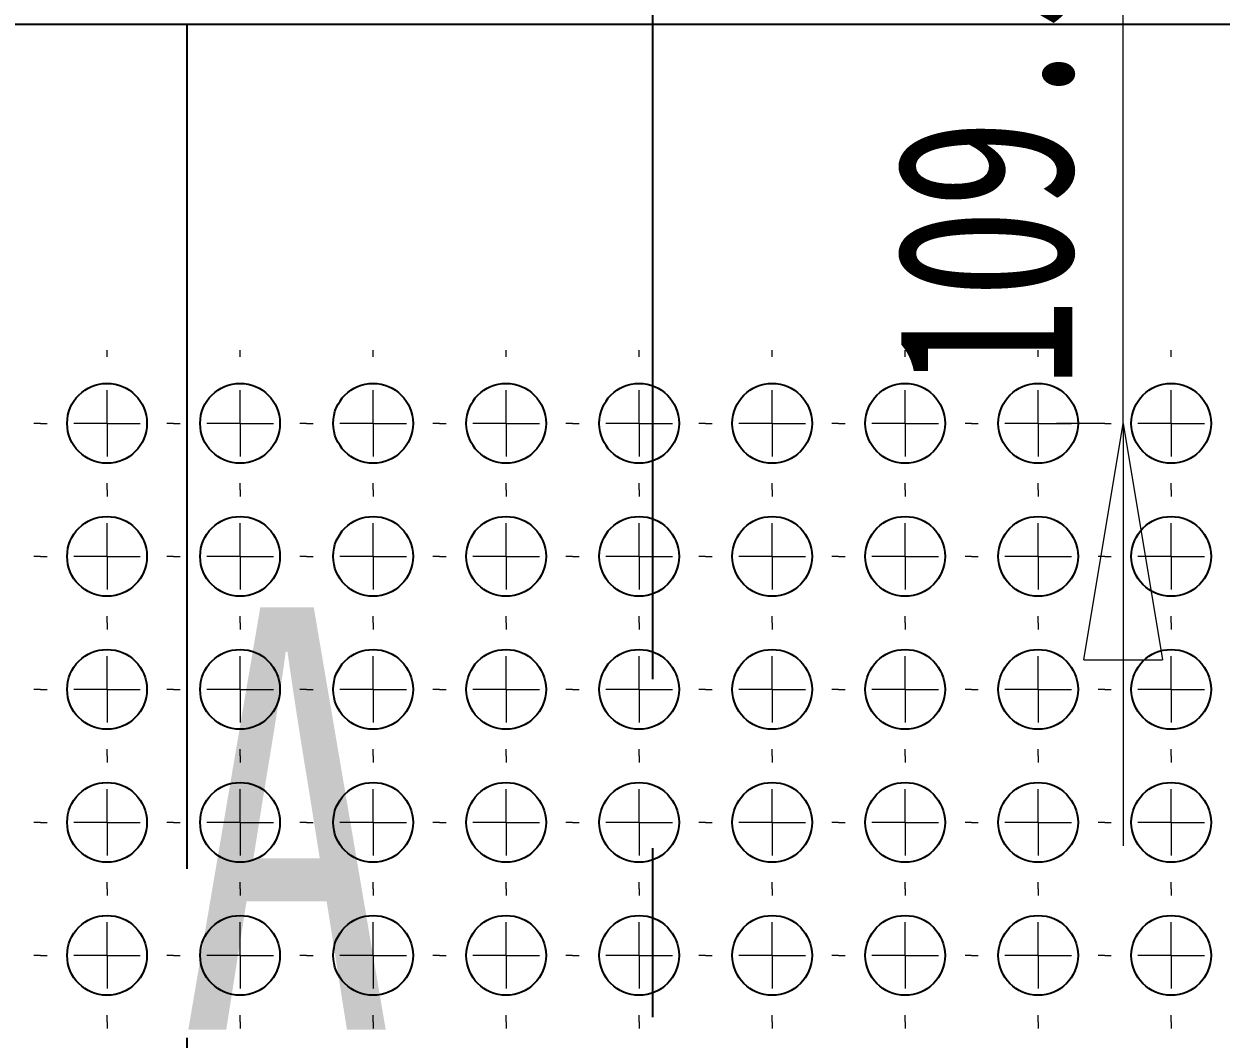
# Model space of a CAD drawing. Header units: millimetres. Extents: x -195 to 429, y -136 to 488.
# Drawn here: x 167.57 to 185.57, y 145.14 to 160.4 of the extents above; entities that cross this region are included whole.
import ezdxf

# ---------------------------------------------------------------- set-up
doc = ezdxf.new("R2010")
doc.units = ezdxf.units.MM
doc.linetypes.add('CENTERX2', pattern=[20.32, 12.7, -2.54, 2.54, -2.54])
doc.styles.add('SLDTEXTSTYLE0', font='TXT', dxfattribs={"width": 0.75})
doc.dimstyles.new('SLDDIMSTYLE1', dxfattribs={"dimtxt": 2.645833, "dimasz": 3.556, "dimexe": 0, "dimexo": 0.0625, "dimgap": 0.661458, "dimtad": 1, "dimlfac": 5, "dimrnd": 1e-09, "dimzin": 4, "dimdsep": 46, "dimtxsty": 'SLDTEXTSTYLE0', "dimblk1": 'CLOSED', "dimblk2": 'CLOSED', "dimsah": 1, "dimcen": 0.09, "dimadec": 0, "dimazin": 1, "dimtol": 1, "dimtp": 0.3, "dimtm": 0.3, "dimtfac": 1, "dimtmove": 0, "dimatfit": 0, "dimldrblk": 'CLOSED', "dimfxl": 0, "dimfrac": 2, "dimtolj": 1, "dimtzin": 0, "dimarcsym": 0})
doc.dimstyles.new('SLDDIMSTYLE2', dxfattribs={"dimtxt": 2.645833, "dimasz": 3.556, "dimexe": 0, "dimexo": 0.0625, "dimgap": 0.661458, "dimtad": 1, "dimlfac": 5, "dimrnd": 1e-09, "dimzin": 4, "dimdsep": 46, "dimtxsty": 'SLDTEXTSTYLE0', "dimblk1": 'CLOSED', "dimblk2": 'CLOSED', "dimsah": 1, "dimcen": 0.09, "dimadec": 0, "dimazin": 1, "dimtol": 1, "dimtp": 0.15, "dimtm": 0.15, "dimtfac": 1, "dimtofl": 0, "dimtmove": 0, "dimatfit": 3, "dimldrblk": 'CLOSED', "dimfxl": 0, "dimfrac": 2, "dimtolj": 1, "dimarcsym": 0})
doc.dimstyles.new('SLDDIMSTYLE4', dxfattribs={"dimtxt": 2.645833, "dimasz": 3.556, "dimexe": 0, "dimexo": 0.0625, "dimgap": 0.661458, "dimtad": 1, "dimlfac": 5, "dimrnd": 1e-09, "dimzin": 4, "dimdsep": 46, "dimtxsty": 'SLDTEXTSTYLE0', "dimblk1": 'CLOSED', "dimblk2": 'CLOSED', "dimsah": 1, "dimcen": 0.09, "dimadec": 0, "dimazin": 1, "dimtol": 1, "dimtp": 0.5, "dimtm": 0.5, "dimtfac": 1, "dimtofl": 0, "dimtmove": 0, "dimatfit": 3, "dimldrblk": 'CLOSED', "dimfxl": 0, "dimfrac": 2, "dimtolj": 1, "dimtzin": 0, "dimarcsym": 0})
doc.dimstyles.new('SLDDIMSTYLE5', dxfattribs={"dimtxt": 2.645833, "dimasz": 3.556, "dimexe": 0, "dimexo": 0.0625, "dimgap": 0.661458, "dimtad": 1, "dimlfac": 5, "dimrnd": 1e-09, "dimzin": 4, "dimdsep": 46, "dimtxsty": 'SLDTEXTSTYLE0', "dimblk1": 'CLOSED', "dimblk2": 'CLOSED', "dimsah": 1, "dimcen": 0.09, "dimadec": 0, "dimazin": 1, "dimtol": 1, "dimtp": 0.8, "dimtm": 0.8, "dimtfac": 1, "dimtmove": 0, "dimatfit": 0, "dimldrblk": 'CLOSED', "dimfxl": 0, "dimfrac": 2, "dimtolj": 1, "dimtzin": 0, "dimarcsym": 0})

# ---------------------------------------------------------------- blocks, each defined once
blk = doc.blocks.new('_Closed')
at = {"color": 0, "linetype": 'ByBlock', "lineweight": -2}
for p, q in [((-1, 0.166667), (0, 0)), ((-1, 0.166667), (-1, -0.166667)), ((0, 0), (-1, -0.166667)), ((0, 0), (-1, 0))]:
    blk.add_line(p, q, dxfattribs=at)
blk = doc.blocks.new('_D_4')
at = {"color": 7, "linetype": 'Continuous', "lineweight": 0}
for p, q in [((153.93, 176.298), (153.93, 195.571)), ((153.93, 156.798), (153.93, 176.298)), ((136.62, 156.798), (154.93, 156.798))]:
    blk.add_line(p, q, dxfattribs=at)
at = {"color": 7, "linetype": 'Continuous', "lineweight": 18, "xscale": 3.556, "yscale": 3.556}
for p, rotation in [((153.93, 176.298, -1.5), 90.0000000000004), ((153.93, 156.798, -1.5), 270.0000000000004)]:
    blk.add_blockref('_Closed', p, dxfattribs=dict(at, rotation=rotation))
at = {"color": 7, "linetype": 'Continuous', "lineweight": 18, "char_height": 2.6458, "attachment_point": 1, "rotation": 90, "style": 'SLDTEXTSTYLE0'}
for s, insert in [('±0.15', (150.519, 186.813)), ('97.50', (150.519, 177.026))]:
    blk.add_mtext(s, dxfattribs=dict(at, insert=insert))
blk = doc.blocks.new('_D_11')
at = {"color": 7, "linetype": 'Continuous', "lineweight": 0}
for p, q in [((135.62, 157.798), (135.62, 162.696)), ((204.42, 157.798), (204.42, 162.696)), ((135.62, 161.696), (204.42, 161.696))]:
    blk.add_line(p, q, dxfattribs=at)
at = {"color": 7, "linetype": 'Continuous', "lineweight": 18, "xscale": 3.556, "yscale": 3.556, "rotation": 180.0000000000004}
blk.add_blockref('_Closed', (135.62, 161.696, -1.5), dxfattribs=at)
at = {"color": 7, "linetype": 'Continuous', "lineweight": 18, "xscale": 3.556, "yscale": 3.556}
blk.add_blockref('_Closed', (204.42, 161.696, -1.5), dxfattribs=at)
at = {"color": 7, "linetype": 'Continuous', "lineweight": 18, "char_height": 2.6458, "attachment_point": 1, "style": 'SLDTEXTSTYLE0'}
for s, insert in [('±0.50', (167.243, 165.107)), ('344.00', (155.501, 165.107))]:
    blk.add_mtext(s, dxfattribs=dict(at, insert=insert))
blk = doc.blocks.new('_D_13')
at = {"color": 7, "linetype": 'Continuous', "lineweight": 0}
for p, q in [((200.533, 176.298), (200.533, 182.648)), ((200.533, 152.298), (200.533, 176.298)), ((210.02, 152.298), (199.533, 152.298)), ((200.533, 152.298), (200.533, 145.948))]:
    blk.add_line(p, q, dxfattribs=at)
at = {"color": 7, "linetype": 'Continuous', "lineweight": 18, "xscale": 3.556, "yscale": 3.556}
for p, rotation in [((200.533, 176.298, -1.5), 270.0000000000004), ((200.533, 152.298, -1.5), 90.0000000000004)]:
    blk.add_blockref('_Closed', p, dxfattribs=dict(at, rotation=rotation))
at = {"color": 7, "linetype": 'Continuous', "lineweight": 18, "char_height": 2.6458, "attachment_point": 1, "rotation": 90, "style": 'SLDTEXTSTYLE0'}
for s, insert in [('±0.80', (197.122, 166.67)), ('120.00', (197.122, 154.927))]:
    blk.add_mtext(s, dxfattribs=dict(at, insert=insert))
blk = doc.blocks.new('_D_18')
at = {"color": 7, "linetype": 'Continuous', "lineweight": 0}
for p, q in [((184.098, 176.298), (184.098, 182.648)), ((184.098, 154.398), (184.098, 176.298)), ((183.82, 154.398), (183.098, 154.398)), ((184.098, 154.398), (184.098, 148.048))]:
    blk.add_line(p, q, dxfattribs=at)
at = {"color": 7, "linetype": 'Continuous', "lineweight": 18, "xscale": 3.556, "yscale": 3.556}
for p, rotation in [((184.098, 176.298, -1.5), 270.0000000000004), ((184.098, 154.398, -1.5), 90.0000000000004)]:
    blk.add_blockref('_Closed', p, dxfattribs=dict(at, rotation=rotation))
at = {"color": 7, "linetype": 'Continuous', "lineweight": 18, "char_height": 2.6458, "attachment_point": 1, "rotation": 90, "style": 'SLDTEXTSTYLE0'}
for s, insert in [('±0.30', (180.688, 166.67)), ('109.50', (180.688, 154.927))]:
    blk.add_mtext(s, dxfattribs=dict(at, insert=insert))
blk = doc.blocks.new('SW_CENTERMARKSYMBOL_156')
at = {"color": 0, "linetype": 'Continuous', "lineweight": 18}
for p, q in [((0, 1), (0, 1.1)), ((0, 0), (0, 0.5)), ((-1, 0), (-1.1, 0)), ((0, 0), (-0.5, 0)), ((0, 0), (0, -0.5)), ((0, 0), (0.5, 0)), ((1, 0), (1.1, 0)), ((0, -1), (0, -1.1))]:
    blk.add_line(p, q, dxfattribs=at)
blk = doc.blocks.new('SW_CENTERMARKSYMBOL_176')
at = {"color": 0, "linetype": 'Continuous', "lineweight": 18}
for p, q in [((0, 1), (0, 1.1)), ((0, 0), (0, 0.5)), ((-1, 0), (-1.1, 0)), ((0, 0), (-0.5, 0)), ((0, 0), (0, -0.5)), ((0, 0), (0.5, 0)), ((1, 0), (1.1, 0)), ((0, -1), (0, -1.1))]:
    blk.add_line(p, q, dxfattribs=at)
blk = doc.blocks.new('SW_CENTERMARKSYMBOL_177')
at = {"color": 0, "linetype": 'Continuous', "lineweight": 18}
for p, q in [((0, 1), (0, 1.1)), ((0, 0), (0, 0.5)), ((-1, 0), (-1.1, 0)), ((0, 0), (-0.5, 0)), ((0, 0), (0, -0.5)), ((0, 0), (0.5, 0)), ((1, 0), (1.1, 0)), ((0, -1), (0, -1.1))]:
    blk.add_line(p, q, dxfattribs=at)
blk = doc.blocks.new('SW_CENTERMARKSYMBOL_179')
at = {"color": 0, "linetype": 'Continuous', "lineweight": 18}
for p, q in [((0, 1), (0, 1.1)), ((0, 0), (0, 0.5)), ((-1, 0), (-1.1, 0)), ((0, 0), (-0.5, 0)), ((0, 0), (0, -0.5)), ((0, 0), (0.5, 0)), ((1, 0), (1.1, 0)), ((0, -1), (0, -1.1))]:
    blk.add_line(p, q, dxfattribs=at)
blk = doc.blocks.new('SW_CENTERMARKSYMBOL_181')
at = {"color": 0, "linetype": 'Continuous', "lineweight": 18}
for p, q in [((0, 1), (0, 1.1)), ((0, 0), (0, 0.5)), ((-1, 0), (-1.1, 0)), ((0, 0), (-0.5, 0)), ((0, 0), (0, -0.5)), ((0, 0), (0.5, 0)), ((1, 0), (1.1, 0)), ((0, -1), (0, -1.1))]:
    blk.add_line(p, q, dxfattribs=at)
blk = doc.blocks.new('SW_CENTERMARKSYMBOL_182')
at = {"color": 0, "linetype": 'Continuous', "lineweight": 18}
for p, q in [((0, 1), (0, 1.1)), ((0, 0), (0, 0.5)), ((-1, 0), (-1.1, 0)), ((0, 0), (-0.5, 0)), ((0, 0), (0, -0.5)), ((0, 0), (0.5, 0)), ((1, 0), (1.1, 0)), ((0, -1), (0, -1.1))]:
    blk.add_line(p, q, dxfattribs=at)
blk = doc.blocks.new('SW_CENTERMARKSYMBOL_183')
at = {"color": 0, "linetype": 'Continuous', "lineweight": 18}
for p, q in [((0, 1), (0, 1.1)), ((0, 0), (0, 0.5)), ((-1, 0), (-1.1, 0)), ((0, 0), (-0.5, 0)), ((0, 0), (0, -0.5)), ((0, 0), (0.5, 0)), ((1, 0), (1.1, 0)), ((0, -1), (0, -1.1))]:
    blk.add_line(p, q, dxfattribs=at)
blk = doc.blocks.new('SW_CENTERMARKSYMBOL_185')
at = {"color": 0, "linetype": 'Continuous', "lineweight": 18}
for p, q in [((0, 1), (0, 1.1)), ((0, 0), (0, 0.5)), ((-1, 0), (-1.1, 0)), ((0, 0), (-0.5, 0)), ((0, 0), (0, -0.5)), ((0, 0), (0.5, 0)), ((1, 0), (1.1, 0)), ((0, -1), (0, -1.1))]:
    blk.add_line(p, q, dxfattribs=at)
blk = doc.blocks.new('SW_CENTERMARKSYMBOL_186')
at = {"color": 0, "linetype": 'Continuous', "lineweight": 18}
for p, q in [((0, 1), (0, 1.1)), ((0, 0), (0, 0.5)), ((-1, 0), (-1.1, 0)), ((0, 0), (-0.5, 0)), ((0, 0), (0, -0.5)), ((0, 0), (0.5, 0)), ((1, 0), (1.1, 0)), ((0, -1), (0, -1.1))]:
    blk.add_line(p, q, dxfattribs=at)
blk = doc.blocks.new('SW_CENTERMARKSYMBOL_188')
at = {"color": 0, "linetype": 'Continuous', "lineweight": 18}
for p, q in [((0, 1), (0, 1.1)), ((0, 0), (0, 0.5)), ((-1, 0), (-1.1, 0)), ((0, 0), (-0.5, 0)), ((0, 0), (0, -0.5)), ((0, 0), (0.5, 0)), ((1, 0), (1.1, 0)), ((0, -1), (0, -1.1))]:
    blk.add_line(p, q, dxfattribs=at)
blk = doc.blocks.new('SW_CENTERMARKSYMBOL_196')
at = {"color": 0, "linetype": 'Continuous', "lineweight": 18}
for p, q in [((0, 1), (0, 1.1)), ((0, 0), (0, 0.5)), ((-1, 0), (-1.1, 0)), ((0, 0), (-0.5, 0)), ((0, 0), (0, -0.5)), ((0, 0), (0.5, 0)), ((1, 0), (1.1, 0)), ((0, -1), (0, -1.1))]:
    blk.add_line(p, q, dxfattribs=at)
blk = doc.blocks.new('SW_CENTERMARKSYMBOL_200')
at = {"color": 0, "linetype": 'Continuous', "lineweight": 18}
for p, q in [((0, 1), (0, 1.1)), ((0, 0), (0, 0.5)), ((-1, 0), (-1.1, 0)), ((0, 0), (-0.5, 0)), ((0, 0), (0, -0.5)), ((0, 0), (0.5, 0)), ((1, 0), (1.1, 0)), ((0, -1), (0, -1.1))]:
    blk.add_line(p, q, dxfattribs=at)
blk = doc.blocks.new('SW_CENTERMARKSYMBOL_207')
at = {"color": 0, "linetype": 'Continuous', "lineweight": 18}
for p, q in [((0, 1), (0, 1.1)), ((0, 0), (0, 0.5)), ((-1, 0), (-1.1, 0)), ((0, 0), (-0.5, 0)), ((0, 0), (0, -0.5)), ((0, 0), (0.5, 0)), ((1, 0), (1.1, 0)), ((0, -1), (0, -1.1))]:
    blk.add_line(p, q, dxfattribs=at)
blk = doc.blocks.new('SW_CENTERMARKSYMBOL_208')
at = {"color": 0, "linetype": 'Continuous', "lineweight": 18}
for p, q in [((0, 1), (0, 1.1)), ((0, 0), (0, 0.5)), ((-1, 0), (-1.1, 0)), ((0, 0), (-0.5, 0)), ((0, 0), (0, -0.5)), ((0, 0), (0.5, 0)), ((1, 0), (1.1, 0)), ((0, -1), (0, -1.1))]:
    blk.add_line(p, q, dxfattribs=at)
blk = doc.blocks.new('SW_CENTERMARKSYMBOL_209')
at = {"color": 0, "linetype": 'Continuous', "lineweight": 18}
for p, q in [((0, 1), (0, 1.1)), ((0, 0), (0, 0.5)), ((-1, 0), (-1.1, 0)), ((0, 0), (-0.5, 0)), ((0, 0), (0, -0.5)), ((0, 0), (0.5, 0)), ((1, 0), (1.1, 0)), ((0, -1), (0, -1.1))]:
    blk.add_line(p, q, dxfattribs=at)
blk = doc.blocks.new('SW_CENTERMARKSYMBOL_210')
at = {"color": 0, "linetype": 'Continuous', "lineweight": 18}
for p, q in [((0, 1), (0, 1.1)), ((0, 0), (0, 0.5)), ((-1, 0), (-1.1, 0)), ((0, 0), (-0.5, 0)), ((0, 0), (0, -0.5)), ((0, 0), (0.5, 0)), ((1, 0), (1.1, 0)), ((0, -1), (0, -1.1))]:
    blk.add_line(p, q, dxfattribs=at)
blk = doc.blocks.new('SW_CENTERMARKSYMBOL_211')
at = {"color": 0, "linetype": 'Continuous', "lineweight": 18}
for p, q in [((0, 1), (0, 1.1)), ((0, 0), (0, 0.5)), ((-1, 0), (-1.1, 0)), ((0, 0), (-0.5, 0)), ((0, 0), (0, -0.5)), ((0, 0), (0.5, 0)), ((1, 0), (1.1, 0)), ((0, -1), (0, -1.1))]:
    blk.add_line(p, q, dxfattribs=at)
blk = doc.blocks.new('SW_CENTERMARKSYMBOL_213')
at = {"color": 0, "linetype": 'Continuous', "lineweight": 18}
for p, q in [((0, 1), (0, 1.1)), ((0, 0), (0, 0.5)), ((-1, 0), (-1.1, 0)), ((0, 0), (-0.5, 0)), ((0, 0), (0, -0.5)), ((0, 0), (0.5, 0)), ((1, 0), (1.1, 0)), ((0, -1), (0, -1.1))]:
    blk.add_line(p, q, dxfattribs=at)
blk = doc.blocks.new('SW_CENTERMARKSYMBOL_214')
at = {"color": 0, "linetype": 'Continuous', "lineweight": 18}
for p, q in [((0, 1), (0, 1.1)), ((0, 0), (0, 0.5)), ((-1, 0), (-1.1, 0)), ((0, 0), (-0.5, 0)), ((0, 0), (0, -0.5)), ((0, 0), (0.5, 0)), ((1, 0), (1.1, 0)), ((0, -1), (0, -1.1))]:
    blk.add_line(p, q, dxfattribs=at)
blk = doc.blocks.new('SW_CENTERMARKSYMBOL_215')
at = {"color": 0, "linetype": 'Continuous', "lineweight": 18}
for p, q in [((0, 1), (0, 1.1)), ((0, 0), (0, 0.5)), ((-1, 0), (-1.1, 0)), ((0, 0), (-0.5, 0)), ((0, 0), (0, -0.5)), ((0, 0), (0.5, 0)), ((1, 0), (1.1, 0)), ((0, -1), (0, -1.1))]:
    blk.add_line(p, q, dxfattribs=at)
blk = doc.blocks.new('SW_CENTERMARKSYMBOL_232')
at = {"color": 0, "linetype": 'Continuous', "lineweight": 18}
for p, q in [((0, 1), (0, 1.1)), ((0, 0), (0, 0.5)), ((-1, 0), (-1.1, 0)), ((0, 0), (-0.5, 0)), ((0, 0), (0, -0.5)), ((0, 0), (0.5, 0)), ((1, 0), (1.1, 0)), ((0, -1), (0, -1.1))]:
    blk.add_line(p, q, dxfattribs=at)
blk = doc.blocks.new('SW_CENTERMARKSYMBOL_233')
at = {"color": 0, "linetype": 'Continuous', "lineweight": 18}
for p, q in [((0, 1), (0, 1.1)), ((0, 0), (0, 0.5)), ((-1, 0), (-1.1, 0)), ((0, 0), (-0.5, 0)), ((0, 0), (0, -0.5)), ((0, 0), (0.5, 0)), ((1, 0), (1.1, 0)), ((0, -1), (0, -1.1))]:
    blk.add_line(p, q, dxfattribs=at)
blk = doc.blocks.new('SW_CENTERMARKSYMBOL_234')
at = {"color": 0, "linetype": 'Continuous', "lineweight": 18}
for p, q in [((0, 1), (0, 1.1)), ((0, 0), (0, 0.5)), ((-1, 0), (-1.1, 0)), ((0, 0), (-0.5, 0)), ((0, 0), (0, -0.5)), ((0, 0), (0.5, 0)), ((1, 0), (1.1, 0)), ((0, -1), (0, -1.1))]:
    blk.add_line(p, q, dxfattribs=at)
blk = doc.blocks.new('SW_CENTERMARKSYMBOL_235')
at = {"color": 0, "linetype": 'Continuous', "lineweight": 18}
for p, q in [((0, 1), (0, 1.1)), ((0, 0), (0, 0.5)), ((-1, 0), (-1.1, 0)), ((0, 0), (-0.5, 0)), ((0, 0), (0, -0.5)), ((0, 0), (0.5, 0)), ((1, 0), (1.1, 0)), ((0, -1), (0, -1.1))]:
    blk.add_line(p, q, dxfattribs=at)
blk = doc.blocks.new('SW_CENTERMARKSYMBOL_238')
at = {"color": 0, "linetype": 'Continuous', "lineweight": 18}
for p, q in [((0, 1), (0, 1.1)), ((0, 0), (0, 0.5)), ((-1, 0), (-1.1, 0)), ((0, 0), (-0.5, 0)), ((0, 0), (0, -0.5)), ((0, 0), (0.5, 0)), ((1, 0), (1.1, 0)), ((0, -1), (0, -1.1))]:
    blk.add_line(p, q, dxfattribs=at)
blk = doc.blocks.new('SW_CENTERMARKSYMBOL_241')
at = {"color": 0, "linetype": 'Continuous', "lineweight": 18}
for p, q in [((0, 1), (0, 1.1)), ((0, 0), (0, 0.5)), ((-1, 0), (-1.1, 0)), ((0, 0), (-0.5, 0)), ((0, 0), (0, -0.5)), ((0, 0), (0.5, 0)), ((1, 0), (1.1, 0)), ((0, -1), (0, -1.1))]:
    blk.add_line(p, q, dxfattribs=at)
blk = doc.blocks.new('SW_CENTERMARKSYMBOL_244')
at = {"color": 0, "linetype": 'Continuous', "lineweight": 18}
for p, q in [((0, 1), (0, 1.1)), ((0, 0), (0, 0.5)), ((-1, 0), (-1.1, 0)), ((0, 0), (-0.5, 0)), ((0, 0), (0, -0.5)), ((0, 0), (0.5, 0)), ((1, 0), (1.1, 0)), ((0, -1), (0, -1.1))]:
    blk.add_line(p, q, dxfattribs=at)
blk = doc.blocks.new('SW_CENTERMARKSYMBOL_245')
at = {"color": 0, "linetype": 'Continuous', "lineweight": 18}
for p, q in [((0, 1), (0, 1.1)), ((0, 0), (0, 0.5)), ((-1, 0), (-1.1, 0)), ((0, 0), (-0.5, 0)), ((0, 0), (0, -0.5)), ((0, 0), (0.5, 0)), ((1, 0), (1.1, 0)), ((0, -1), (0, -1.1))]:
    blk.add_line(p, q, dxfattribs=at)
blk = doc.blocks.new('SW_CENTERMARKSYMBOL_246')
at = {"color": 0, "linetype": 'Continuous', "lineweight": 18}
for p, q in [((0, 1), (0, 1.1)), ((0, 0), (0, 0.5)), ((-1, 0), (-1.1, 0)), ((0, 0), (-0.5, 0)), ((0, 0), (0, -0.5)), ((0, 0), (0.5, 0)), ((1, 0), (1.1, 0)), ((0, -1), (0, -1.1))]:
    blk.add_line(p, q, dxfattribs=at)
blk = doc.blocks.new('SW_CENTERMARKSYMBOL_247')
at = {"color": 0, "linetype": 'Continuous', "lineweight": 18}
for p, q in [((0, 1), (0, 1.1)), ((0, 0), (0, 0.5)), ((-1, 0), (-1.1, 0)), ((0, 0), (-0.5, 0)), ((0, 0), (0, -0.5)), ((0, 0), (0.5, 0)), ((1, 0), (1.1, 0)), ((0, -1), (0, -1.1))]:
    blk.add_line(p, q, dxfattribs=at)
blk = doc.blocks.new('SW_CENTERMARKSYMBOL_266')
at = {"color": 0, "linetype": 'Continuous', "lineweight": 18}
for p, q in [((0, 1), (0, 1.1)), ((0, 0), (0, 0.5)), ((-1, 0), (-1.1, 0)), ((0, 0), (-0.5, 0)), ((0, 0), (0, -0.5)), ((0, 0), (0.5, 0)), ((1, 0), (1.1, 0)), ((0, -1), (0, -1.1))]:
    blk.add_line(p, q, dxfattribs=at)
blk = doc.blocks.new('SW_CENTERMARKSYMBOL_267')
at = {"color": 0, "linetype": 'Continuous', "lineweight": 18}
for p, q in [((0, 1), (0, 1.1)), ((0, 0), (0, 0.5)), ((-1, 0), (-1.1, 0)), ((0, 0), (-0.5, 0)), ((0, 0), (0, -0.5)), ((0, 0), (0.5, 0)), ((1, 0), (1.1, 0)), ((0, -1), (0, -1.1))]:
    blk.add_line(p, q, dxfattribs=at)
blk = doc.blocks.new('SW_CENTERMARKSYMBOL_272')
at = {"color": 0, "linetype": 'Continuous', "lineweight": 18}
for p, q in [((0, 1), (0, 1.1)), ((0, 0), (0, 0.5)), ((-1, 0), (-1.1, 0)), ((0, 0), (-0.5, 0)), ((0, 0), (0, -0.5)), ((0, 0), (0.5, 0)), ((1, 0), (1.1, 0)), ((0, -1), (0, -1.1))]:
    blk.add_line(p, q, dxfattribs=at)
blk = doc.blocks.new('SW_CENTERMARKSYMBOL_273')
at = {"color": 0, "linetype": 'Continuous', "lineweight": 18}
for p, q in [((0, 1), (0, 1.1)), ((0, 0), (0, 0.5)), ((-1, 0), (-1.1, 0)), ((0, 0), (-0.5, 0)), ((0, 0), (0, -0.5)), ((0, 0), (0.5, 0)), ((1, 0), (1.1, 0)), ((0, -1), (0, -1.1))]:
    blk.add_line(p, q, dxfattribs=at)
blk = doc.blocks.new('SW_CENTERMARKSYMBOL_274')
at = {"color": 0, "linetype": 'Continuous', "lineweight": 18}
for p, q in [((0, 1), (0, 1.1)), ((0, 0), (0, 0.5)), ((-1, 0), (-1.1, 0)), ((0, 0), (-0.5, 0)), ((0, 0), (0, -0.5)), ((0, 0), (0.5, 0)), ((1, 0), (1.1, 0)), ((0, -1), (0, -1.1))]:
    blk.add_line(p, q, dxfattribs=at)
blk = doc.blocks.new('SW_CENTERMARKSYMBOL_275')
at = {"color": 0, "linetype": 'Continuous', "lineweight": 18}
for p, q in [((0, 1), (0, 1.1)), ((0, 0), (0, 0.5)), ((-1, 0), (-1.1, 0)), ((0, 0), (-0.5, 0)), ((0, 0), (0, -0.5)), ((0, 0), (0.5, 0)), ((1, 0), (1.1, 0)), ((0, -1), (0, -1.1))]:
    blk.add_line(p, q, dxfattribs=at)
blk = doc.blocks.new('SW_CENTERMARKSYMBOL_276')
at = {"color": 0, "linetype": 'Continuous', "lineweight": 18}
for p, q in [((0, 1), (0, 1.1)), ((0, 0), (0, 0.5)), ((-1, 0), (-1.1, 0)), ((0, 0), (-0.5, 0)), ((0, 0), (0, -0.5)), ((0, 0), (0.5, 0)), ((1, 0), (1.1, 0)), ((0, -1), (0, -1.1))]:
    blk.add_line(p, q, dxfattribs=at)
blk = doc.blocks.new('SW_CENTERMARKSYMBOL_277')
at = {"color": 0, "linetype": 'Continuous', "lineweight": 18}
for p, q in [((0, 1), (0, 1.1)), ((0, 0), (0, 0.5)), ((-1, 0), (-1.1, 0)), ((0, 0), (-0.5, 0)), ((0, 0), (0, -0.5)), ((0, 0), (0.5, 0)), ((1, 0), (1.1, 0)), ((0, -1), (0, -1.1))]:
    blk.add_line(p, q, dxfattribs=at)
blk = doc.blocks.new('SW_CENTERMARKSYMBOL_278')
at = {"color": 0, "linetype": 'Continuous', "lineweight": 18}
for p, q in [((0, 1), (0, 1.1)), ((0, 0), (0, 0.5)), ((-1, 0), (-1.1, 0)), ((0, 0), (-0.5, 0)), ((0, 0), (0, -0.5)), ((0, 0), (0.5, 0)), ((1, 0), (1.1, 0)), ((0, -1), (0, -1.1))]:
    blk.add_line(p, q, dxfattribs=at)
blk = doc.blocks.new('SW_CENTERMARKSYMBOL_279')
at = {"color": 0, "linetype": 'Continuous', "lineweight": 18}
for p, q in [((0, 1), (0, 1.1)), ((0, 0), (0, 0.5)), ((-1, 0), (-1.1, 0)), ((0, 0), (-0.5, 0)), ((0, 0), (0, -0.5)), ((0, 0), (0.5, 0)), ((1, 0), (1.1, 0)), ((0, -1), (0, -1.1))]:
    blk.add_line(p, q, dxfattribs=at)
blk = doc.blocks.new('SW_CENTERMARKSYMBOL_288')
at = {"color": 0, "linetype": 'Continuous', "lineweight": 18}
for p, q in [((0, 1), (0, 1.1)), ((0, 0), (0, 0.5)), ((-1, 0), (-1.1, 0)), ((0, 0), (-0.5, 0)), ((0, 0), (0, -0.5)), ((0, 0), (0.5, 0)), ((1, 0), (1.1, 0)), ((0, -1), (0, -1.1))]:
    blk.add_line(p, q, dxfattribs=at)
blk = doc.blocks.new('SW_CENTERMARKSYMBOL_293')
at = {"color": 0, "linetype": 'Continuous', "lineweight": 18}
for p, q in [((0, 1), (0, 1.1)), ((0, 0), (0, 0.5)), ((-1, 0), (-1.1, 0)), ((0, 0), (-0.5, 0)), ((0, 0), (0, -0.5)), ((0, 0), (0.5, 0)), ((1, 0), (1.1, 0)), ((0, -1), (0, -1.1))]:
    blk.add_line(p, q, dxfattribs=at)
blk = doc.blocks.new('SW_CENTERMARKSYMBOL_295')
at = {"color": 0, "linetype": 'Continuous', "lineweight": 18}
for p, q in [((0, 1), (0, 1.1)), ((0, 0), (0, 0.5)), ((-1, 0), (-1.1, 0)), ((0, 0), (-0.5, 0)), ((0, 0), (0, -0.5)), ((0, 0), (0.5, 0)), ((1, 0), (1.1, 0)), ((0, -1), (0, -1.1))]:
    blk.add_line(p, q, dxfattribs=at)
blk = doc.blocks.new('SW_CENTERMARKSYMBOL_296')
at = {"color": 0, "linetype": 'Continuous', "lineweight": 18}
for p, q in [((0, 1), (0, 1.1)), ((0, 0), (0, 0.5)), ((-1, 0), (-1.1, 0)), ((0, 0), (-0.5, 0)), ((0, 0), (0, -0.5)), ((0, 0), (0.5, 0)), ((1, 0), (1.1, 0)), ((0, -1), (0, -1.1))]:
    blk.add_line(p, q, dxfattribs=at)
blk = doc.blocks.new('SW_CENTERMARKSYMBOL_297')
at = {"color": 0, "linetype": 'Continuous', "lineweight": 18}
for p, q in [((0, 1), (0, 1.1)), ((0, 0), (0, 0.5)), ((-1, 0), (-1.1, 0)), ((0, 0), (-0.5, 0)), ((0, 0), (0, -0.5)), ((0, 0), (0.5, 0)), ((1, 0), (1.1, 0)), ((0, -1), (0, -1.1))]:
    blk.add_line(p, q, dxfattribs=at)
blk = doc.blocks.new('SW_CENTERMARKSYMBOL_298')
at = {"color": 0, "linetype": 'Continuous', "lineweight": 18}
for p, q in [((0, 1), (0, 1.1)), ((0, 0), (0, 0.5)), ((-1, 0), (-1.1, 0)), ((0, 0), (-0.5, 0)), ((0, 0), (0, -0.5)), ((0, 0), (0.5, 0)), ((1, 0), (1.1, 0)), ((0, -1), (0, -1.1))]:
    blk.add_line(p, q, dxfattribs=at)
blk = doc.blocks.new('SW_CENTERMARKSYMBOL_299')
at = {"color": 0, "linetype": 'Continuous', "lineweight": 18}
for p, q in [((0, 1), (0, 1.1)), ((0, 0), (0, 0.5)), ((-1, 0), (-1.1, 0)), ((0, 0), (-0.5, 0)), ((0, 0), (0, -0.5)), ((0, 0), (0.5, 0)), ((1, 0), (1.1, 0)), ((0, -1), (0, -1.1))]:
    blk.add_line(p, q, dxfattribs=at)
blk = doc.blocks.new('SW_CENTERMARKSYMBOL_301')
at = {"color": 0, "linetype": 'Continuous', "lineweight": 18}
for p, q in [((0, 1), (0, 1.1)), ((0, 0), (0, 0.5)), ((-1, 0), (-1.1, 0)), ((0, 0), (-0.5, 0)), ((0, 0), (0, -0.5)), ((0, 0), (0.5, 0)), ((1, 0), (1.1, 0)), ((0, -1), (0, -1.1))]:
    blk.add_line(p, q, dxfattribs=at)
blk = doc.blocks.new('SW_CENTERMARKSYMBOL_302')
at = {"color": 0, "linetype": 'Continuous', "lineweight": 18}
for p, q in [((0, 1), (0, 1.1)), ((0, 0), (0, 0.5)), ((-1, 0), (-1.1, 0)), ((0, 0), (-0.5, 0)), ((0, 0), (0, -0.5)), ((0, 0), (0.5, 0)), ((1, 0), (1.1, 0)), ((0, -1), (0, -1.1))]:
    blk.add_line(p, q, dxfattribs=at)
blk = doc.blocks.new('SW_CENTERMARKSYMBOL_308')
at = {"color": 0, "linetype": 'Continuous', "lineweight": 18}
for p, q in [((0, 1), (0, 1.1)), ((0, 0), (0, 0.5)), ((-1, 0), (-1.1, 0)), ((0, 0), (-0.5, 0)), ((0, 0), (0, -0.5)), ((0, 0), (0.5, 0)), ((1, 0), (1.1, 0)), ((0, -1), (0, -1.1))]:
    blk.add_line(p, q, dxfattribs=at)
blk = doc.blocks.new('SW_CENTERMARKSYMBOL_320')
at = {"color": 0, "linetype": 'Continuous', "lineweight": 18}
for p, q in [((0, 1), (0, 1.1)), ((0, 0), (0, 0.5)), ((-1, 0), (-1.1, 0)), ((0, 0), (-0.5, 0)), ((0, 0), (0, -0.5)), ((0, 0), (0.5, 0)), ((1, 0), (1.1, 0)), ((0, -1), (0, -1.1))]:
    blk.add_line(p, q, dxfattribs=at)
blk = doc.blocks.new('SW_CENTERMARKSYMBOL_321')
at = {"color": 0, "linetype": 'Continuous', "lineweight": 18}
for p, q in [((0, 1), (0, 1.1)), ((0, 0), (0, 0.5)), ((-1, 0), (-1.1, 0)), ((0, 0), (-0.5, 0)), ((0, 0), (0, -0.5)), ((0, 0), (0.5, 0)), ((1, 0), (1.1, 0)), ((0, -1), (0, -1.1))]:
    blk.add_line(p, q, dxfattribs=at)
blk = doc.blocks.new('SW_CENTERMARKSYMBOL_322')
at = {"color": 0, "linetype": 'Continuous', "lineweight": 18}
for p, q in [((0, 1), (0, 1.1)), ((0, 0), (0, 0.5)), ((-1, 0), (-1.1, 0)), ((0, 0), (-0.5, 0)), ((0, 0), (0, -0.5)), ((0, 0), (0.5, 0)), ((1, 0), (1.1, 0)), ((0, -1), (0, -1.1))]:
    blk.add_line(p, q, dxfattribs=at)
blk = doc.blocks.new('SW_CENTERMARKSYMBOL_323')
at = {"color": 0, "linetype": 'Continuous', "lineweight": 18}
for p, q in [((0, 1), (0, 1.1)), ((0, 0), (0, 0.5)), ((-1, 0), (-1.1, 0)), ((0, 0), (-0.5, 0)), ((0, 0), (0, -0.5)), ((0, 0), (0.5, 0)), ((1, 0), (1.1, 0)), ((0, -1), (0, -1.1))]:
    blk.add_line(p, q, dxfattribs=at)
blk = doc.blocks.new('SW_CENTERMARKSYMBOL_326')
at = {"color": 0, "linetype": 'Continuous', "lineweight": 18}
for p, q in [((0, 1), (0, 1.1)), ((0, 0), (0, 0.5)), ((-1, 0), (-1.1, 0)), ((0, 0), (-0.5, 0)), ((0, 0), (0, -0.5)), ((0, 0), (0.5, 0)), ((1, 0), (1.1, 0)), ((0, -1), (0, -1.1))]:
    blk.add_line(p, q, dxfattribs=at)
blk = doc.blocks.new('SW_CENTERMARKSYMBOL_327')
at = {"color": 0, "linetype": 'Continuous', "lineweight": 18}
for p, q in [((0, 1), (0, 1.1)), ((0, 0), (0, 0.5)), ((-1, 0), (-1.1, 0)), ((0, 0), (-0.5, 0)), ((0, 0), (0, -0.5)), ((0, 0), (0.5, 0)), ((1, 0), (1.1, 0)), ((0, -1), (0, -1.1))]:
    blk.add_line(p, q, dxfattribs=at)
blk = doc.blocks.new('SW_CENTERMARKSYMBOL_329')
at = {"color": 0, "linetype": 'Continuous', "lineweight": 18}
for p, q in [((0, 1), (0, 1.1)), ((0, 0), (0, 0.5)), ((-1, 0), (-1.1, 0)), ((0, 0), (-0.5, 0)), ((0, 0), (0, -0.5)), ((0, 0), (0.5, 0)), ((1, 0), (1.1, 0)), ((0, -1), (0, -1.1))]:
    blk.add_line(p, q, dxfattribs=at)
blk = doc.blocks.new('SW_CENTERMARKSYMBOL_330')
at = {"color": 0, "linetype": 'Continuous', "lineweight": 18}
for p, q in [((0, 1), (0, 1.1)), ((0, 0), (0, 0.5)), ((-1, 0), (-1.1, 0)), ((0, 0), (-0.5, 0)), ((0, 0), (0, -0.5)), ((0, 0), (0.5, 0)), ((1, 0), (1.1, 0)), ((0, -1), (0, -1.1))]:
    blk.add_line(p, q, dxfattribs=at)
blk = doc.blocks.new('SW_CENTERMARKSYMBOL_331')
at = {"color": 0, "linetype": 'Continuous', "lineweight": 18}
for p, q in [((0, 1), (0, 1.1)), ((0, 0), (0, 0.5)), ((-1, 0), (-1.1, 0)), ((0, 0), (-0.5, 0)), ((0, 0), (0, -0.5)), ((0, 0), (0.5, 0)), ((1, 0), (1.1, 0)), ((0, -1), (0, -1.1))]:
    blk.add_line(p, q, dxfattribs=at)
blk = doc.blocks.new('SW_CENTERMARKSYMBOL_340')
at = {"color": 0, "linetype": 'Continuous', "lineweight": 18}
for p, q in [((0, 1), (0, 1.1)), ((0, 0), (0, 0.5)), ((-1, 0), (-1.1, 0)), ((0, 0), (-0.5, 0)), ((0, 0), (0, -0.5)), ((0, 0), (0.5, 0)), ((1, 0), (1.1, 0)), ((0, -1), (0, -1.1))]:
    blk.add_line(p, q, dxfattribs=at)

msp = doc.modelspace()

# ---------------------------------------------------------------- linework, layer by layer
at = {"color": 7, "linetype": 'CENTERX2'}
for p, q in [((177.0202, 488.3702), (177.0202, -135.7733)), ((170.0202, 160.3985), (170.0202, 110.3985))]:
    msp.add_line(p, q, dxfattribs=at)
at = {"color": 7, "linetype": 'Continuous'}
msp.add_line((132.0202, 160.3985), (208.0202, 160.3985), dxfattribs=at)
at = {"color": 7, "linetype": 'Continuous', "lineweight": 25}
for centre in [(168.8202, 154.3985), (170.8202, 154.3985), (172.8202, 154.3985), (174.8202, 154.3985), (176.8202, 154.3985), (178.8202, 154.3985), (180.8202, 154.3985), (182.8202, 154.3985), (184.8202, 154.3985), (168.8202, 152.3985), (170.8202, 152.3985), (172.8202, 152.3985), (174.8202, 152.3985), (176.8202, 152.3985), (178.8202, 152.3985), (180.8202, 152.3985), (182.8202, 152.3985), (184.8202, 152.3985), (168.8202, 150.3985), (170.8202, 150.3985), (172.8202, 150.3985), (174.8202, 150.3985), (176.8202, 150.3985), (178.8202, 150.3985), (180.8202, 150.3985), (182.8202, 150.3985), (184.8202, 150.3985), (168.8202, 148.3985), (170.8202, 148.3985), (172.8202, 148.3985), (174.8202, 148.3985), (176.8202, 148.3985), (178.8202, 148.3985), (180.8202, 148.3985), (182.8202, 148.3985), (184.8202, 148.3985), (168.8202, 146.3985), (170.8202, 146.3985), (172.8202, 146.3985), (174.8202, 146.3985), (176.8202, 146.3985), (178.8202, 146.3985), (180.8202, 146.3985), (182.8202, 146.3985), (184.8202, 146.3985)]:
    msp.add_circle(centre, 0.6, dxfattribs=at)

# ---------------------------------------------------------------- block references
at = {"color": 7, "linetype": 'Continuous', "lineweight": 0}
for name, p in [('SW_CENTERMARKSYMBOL_331', (166.8202, 154.3985)), ('SW_CENTERMARKSYMBOL_340', (168.8202, 154.3985)), ('SW_CENTERMARKSYMBOL_329', (170.8202, 154.3985)), ('SW_CENTERMARKSYMBOL_330', (172.8202, 154.3985)), ('SW_CENTERMARKSYMBOL_322', (174.8202, 154.3985)), ('SW_CENTERMARKSYMBOL_323', (176.8202, 154.3985)), ('SW_CENTERMARKSYMBOL_320', (178.8202, 154.3985)), ('SW_CENTERMARKSYMBOL_321', (180.8202, 154.3985)), ('SW_CENTERMARKSYMBOL_326', (182.8202, 154.3985)), ('SW_CENTERMARKSYMBOL_327', (184.8202, 154.3985)), ('SW_CENTERMARKSYMBOL_296', (166.8202, 152.3985)), ('SW_CENTERMARKSYMBOL_301', (168.8202, 152.3985)), ('SW_CENTERMARKSYMBOL_302', (170.8202, 152.3985)), ('SW_CENTERMARKSYMBOL_299', (172.8202, 152.3985)), ('SW_CENTERMARKSYMBOL_308', (174.8202, 152.3985)), ('SW_CENTERMARKSYMBOL_297', (176.8202, 152.3985)), ('SW_CENTERMARKSYMBOL_298', (178.8202, 152.3985)), ('SW_CENTERMARKSYMBOL_295', (180.8202, 152.3985)), ('SW_CENTERMARKSYMBOL_288', (182.8202, 152.3985)), ('SW_CENTERMARKSYMBOL_293', (184.8202, 152.3985)), ('SW_CENTERMARKSYMBOL_267', (166.8202, 150.3985)), ('SW_CENTERMARKSYMBOL_266', (168.8202, 150.3985)), ('SW_CENTERMARKSYMBOL_277', (170.8202, 150.3985)), ('SW_CENTERMARKSYMBOL_276', (172.8202, 150.3985)), ('SW_CENTERMARKSYMBOL_279', (174.8202, 150.3985)), ('SW_CENTERMARKSYMBOL_278', (176.8202, 150.3985)), ('SW_CENTERMARKSYMBOL_273', (178.8202, 150.3985)), ('SW_CENTERMARKSYMBOL_272', (180.8202, 150.3985)), ('SW_CENTERMARKSYMBOL_275', (182.8202, 150.3985)), ('SW_CENTERMARKSYMBOL_274', (184.8202, 150.3985)), ('SW_CENTERMARKSYMBOL_238', (166.8202, 148.3985)), ('SW_CENTERMARKSYMBOL_233', (168.8202, 148.3985)), ('SW_CENTERMARKSYMBOL_232', (170.8202, 148.3985)), ('SW_CENTERMARKSYMBOL_235', (172.8202, 148.3985)), ('SW_CENTERMARKSYMBOL_234', (174.8202, 148.3985)), ('SW_CENTERMARKSYMBOL_245', (176.8202, 148.3985)), ('SW_CENTERMARKSYMBOL_244', (178.8202, 148.3985)), ('SW_CENTERMARKSYMBOL_247', (180.8202, 148.3985)), ('SW_CENTERMARKSYMBOL_246', (182.8202, 148.3985)), ('SW_CENTERMARKSYMBOL_241', (184.8202, 148.3985)), ('SW_CENTERMARKSYMBOL_215', (166.8202, 146.3985)), ('SW_CENTERMARKSYMBOL_208', (168.8202, 146.3985)), ('SW_CENTERMARKSYMBOL_213', (170.8202, 146.3985)), ('SW_CENTERMARKSYMBOL_214', (172.8202, 146.3985)), ('SW_CENTERMARKSYMBOL_211', (174.8202, 146.3985)), ('SW_CENTERMARKSYMBOL_188', (176.8202, 146.3985)), ('SW_CENTERMARKSYMBOL_209', (178.8202, 146.3985)), ('SW_CENTERMARKSYMBOL_210', (180.8202, 146.3985)), ('SW_CENTERMARKSYMBOL_207', (182.8202, 146.3985)), ('SW_CENTERMARKSYMBOL_200', (184.8202, 146.3985)), ('SW_CENTERMARKSYMBOL_196', (166.8202, 144.3985)), ('SW_CENTERMARKSYMBOL_185', (168.8202, 144.3985)), ('SW_CENTERMARKSYMBOL_186', (170.8202, 144.3985)), ('SW_CENTERMARKSYMBOL_183', (172.8202, 144.3985)), ('SW_CENTERMARKSYMBOL_176', (174.8202, 144.3985)), ('SW_CENTERMARKSYMBOL_181', (176.8202, 144.3985)), ('SW_CENTERMARKSYMBOL_182', (178.8202, 144.3985)), ('SW_CENTERMARKSYMBOL_179', (180.8202, 144.3985)), ('SW_CENTERMARKSYMBOL_156', (182.8202, 144.3985)), ('SW_CENTERMARKSYMBOL_177', (184.8202, 144.3985))]:
    msp.add_blockref(name, p, dxfattribs=at)

# ---------------------------------------------------------------- texts
at = {"color": 7, "linetype": 'Continuous', "lineweight": 18, "insert": (169.906, 151.6328), "char_height": 6.35, "attachment_point": 1, "style": 'SLDTEXTSTYLE0'}
msp.add_mtext('A', dxfattribs=at)

# ---------------------------------------------------------------- dimensions: what is measured, and where the dimension line sits
at = {"color": 7, "linetype": 'Continuous', "lineweight": 18}
for base, p1, p2, dimstyle, picture, middle in [((153.9295, 176.2985), (135.6202, 156.7985), (176.7702, 176.2985), 'SLDDIMSTYLE2', '_D_4', (153.9295, 186.2985)), ((200.5331, 176.2985), (211.0202, 152.2985), (177.2702, 176.2985), 'SLDDIMSTYLE5', '_D_13', (200.5331, 165.1776)), ((184.0984, 176.2985), (184.8202, 154.3985), (177.2702, 176.2985), 'SLDDIMSTYLE1', '_D_18', (184.0984, 165.1776))]:
    dim = msp.add_linear_dim(base=base, p1=p1, p2=p2, angle=90, dimstyle=dimstyle, dxfattribs=at)
    dim.commit()
    dim.dimension.update_dxf_attribs({"geometry": picture, "text_midpoint": middle, "dimtype": 160})
dim = msp.add_linear_dim(base=(204.4202, 161.6964), p1=(135.6202, 156.7985), p2=(204.4202, 156.7985), dimstyle='SLDDIMSTYLE4', dxfattribs=at)
dim.commit()
dim.dimension.update_dxf_attribs({"geometry": '_D_11', "text_midpoint": (165.7507, 161.6964), "dimtype": 160})

doc.saveas('drawing.dxf')
